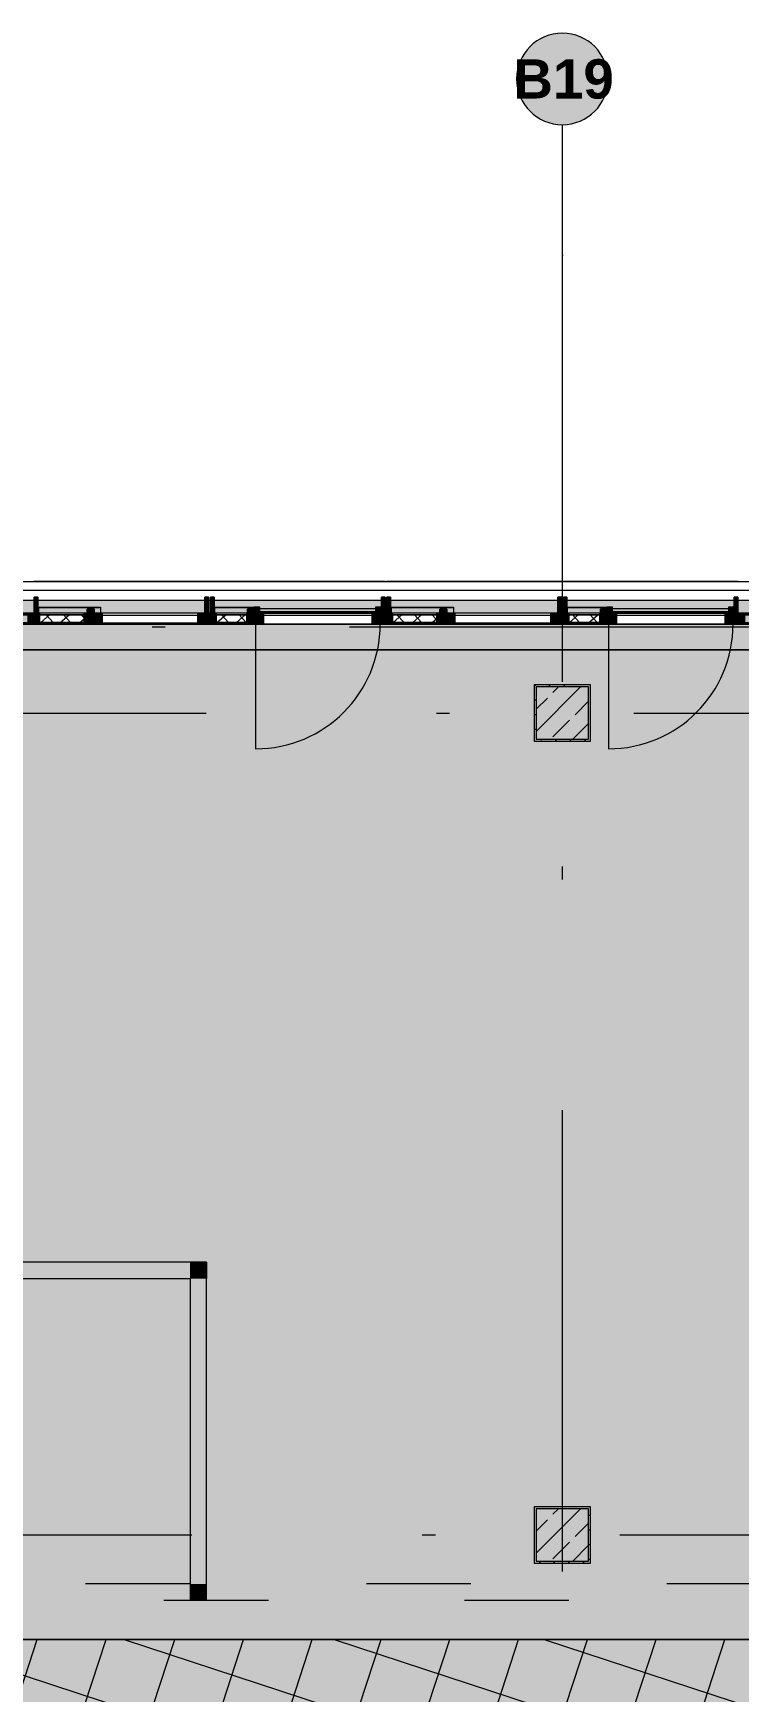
# Model space of a CAD drawing. Header units: metres. Extents: x 101 to 346, y 66 to 213.
# Drawn here: x 139.51 to 144.91, y 91.99 to 104.68 of the extents above; entities that cross this region are included whole.
import ezdxf

# ---------------------------------------------------------------- set-up
doc = ezdxf.new("R2010")
doc.units = ezdxf.units.M
doc.header["$MEASUREMENT"] = 0
for name, pattern in [('Strichlinie-über-Schnitt', [0.0023, 0.0008, -0.0015]), ('Strichlinie_ eng', [0.0023, 0.0015, -0.0008]), ('Strichpunktlinie', [0.006703, 0.003528, -0.001764, 0, -0.001411]), ('Wipeout_Contour', [1, 0, -1])]:
    doc.linetypes.add(name, pattern=pattern)
for name, color, linetype in [('00  Raster', 7, 'Continuous'), ('00  Raster_Deckschraffur', 7, 'Continuous'), ('10  Fassade', 7, 'Continuous'), ('10  Fassade_Deckschraffur', 7, 'Continuous'), ('10  Fassade_Schnittschraffur', 7, 'Continuous'), ('10  Stützen', 7, 'Continuous'), ('10  Stützen_Schnittschraffur', 7, 'Continuous'), ('10  Wand Massiv_Deckschraffur', 7, 'Continuous'), ('10  Wand Massiv_Fenster', 7, 'Continuous'), ('20  Absturzsicherung', 7, 'Continuous'), ('Neubau_20  Boden Aufbauten', 7, 'Continuous'), ('Neubau_20  Boden Aufbauten_Deckschraffur', 7, 'Continuous'), ('Neubau_20  Wand Leichtbau', 7, 'Continuous'), ('Neubau_20 Wand Leichtbau MIETERAUSBAU', 7, 'Continuous'), ('Neubau_20 Wand Leichtbau MIETERAUSBAU_Schnittschraffur', 7, 'Continuous')]:
    doc.layers.add(name, color=color, linetype=linetype)
doc.styles.add('ERSTELLTER_STIL_2', font='arial.ttf')
pattern_1 = [(41.86749, (13.479, 22.35165), (-0.06674101, 0.074469036), []), (131.86749, (13.479, 22.35165), (0.074469036, 0.06674101), [])]
pattern_2 = [(26.86749, (13.479, 22.35165), (-0.05423143, 0.10704649), []), (116.86749, (13.479, 22.35165), (0.10704649, 0.05423143), [])]
pattern_3 = [(26.86749, (13.479, 22.351647), (-0.022596431, 0.044602705), [0, -0.05])]

msp = doc.modelspace()

# ---------------------------------------------------------------- hatches: boundary and pattern name
at = {"layer": '00  Raster_Deckschraffur', "linetype": 'Continuous', "lineweight": 0, "true_color": 0xffffff}
msp.add_hatch(color=7, dxfattribs=at).paths.add_polyline_path([(143.555, 104.677, 1), (143.555, 103.977, 1)])
at = {"layer": '10  Stützen_Schnittschraffur', "linetype": 'Continuous', "lineweight": 0, "true_color": 0xffffff}
h = msp.add_hatch(color=7, dxfattribs=at)
h.paths.add_polyline_path([(143.34, 99.692), (143.34, 99.262), (143.77, 99.262), (143.77, 99.692)])
h.paths.add_polyline_path([(143.355, 99.677), (143.755, 99.677), (143.755, 99.277), (143.355, 99.277)], flags=0)
at = {"layer": '10  Stützen_Schnittschraffur', "linetype": 'Continuous', "lineweight": 13, "true_color": 0x000100}
h = msp.add_hatch(dxfattribs=at)
h.set_pattern_fill('Gips_0008', color=98, style=0, pattern_type=2)
h.set_pattern_definition(pattern_3)
h.paths.add_polyline_path([(143.34, 99.692), (143.34, 99.262), (143.77, 99.262), (143.77, 99.692)])
h.paths.add_polyline_path([(143.355, 99.677), (143.755, 99.677), (143.755, 99.277), (143.355, 99.277)], flags=0)
at = {"layer": '10  Stützen_Schnittschraffur', "linetype": 'Continuous', "lineweight": 0, "true_color": 0xffffff}
for points in [[(143.355, 99.277), (143.755, 99.277), (143.755, 99.677), (143.355, 99.677)], [(143.355, 92.992), (143.755, 92.992), (143.755, 93.392), (143.355, 93.392)]]:
    msp.add_hatch(color=7, dxfattribs=at).paths.add_polyline_path(points)
at = {"layer": '10  Stützen_Schnittschraffur', "linetype": 'Continuous', "lineweight": 13, "true_color": 0x000100}
h = msp.add_hatch(dxfattribs=at)
h.set_pattern_fill('Beton__Stahlbeton_0008', color=98, style=0, pattern_type=2)
h.set_pattern_definition([(225, (143.35537, 99.6769), (-0.16971, 0.16971), []), (225, (143.27052, 99.76174), (-0.169706, 0.169706), [0.18, -0.06])])
h.paths.add_polyline_path([(143.355, 99.277), (143.755, 99.277), (143.755, 99.677), (143.355, 99.677)])
at = {"layer": '10  Stützen_Schnittschraffur', "linetype": 'Continuous', "lineweight": 0, "true_color": 0xffffff}
h = msp.add_hatch(color=7, dxfattribs=at)
h.paths.add_polyline_path([(143.34, 93.407), (143.34, 92.977), (143.77, 92.977), (143.77, 93.407)])
h.paths.add_polyline_path([(143.355, 93.392), (143.755, 93.392), (143.755, 92.992), (143.355, 92.992)], flags=0)
at = {"layer": '10  Stützen_Schnittschraffur', "linetype": 'Continuous', "lineweight": 13, "true_color": 0x000100}
h = msp.add_hatch(dxfattribs=at)
h.set_pattern_fill('Gips_0008', color=98, style=0, pattern_type=2)
h.set_pattern_definition(pattern_3)
h.paths.add_polyline_path([(143.34, 93.407), (143.34, 92.977), (143.77, 92.977), (143.77, 93.407)])
h.paths.add_polyline_path([(143.355, 93.392), (143.755, 93.392), (143.755, 92.992), (143.355, 92.992)], flags=0)
h = msp.add_hatch(dxfattribs=at)
h.set_pattern_fill('Beton__Stahlbeton_0008', color=98, style=0, pattern_type=2)
h.set_pattern_definition([(225, (143.35537, 93.3919), (-0.16971, 0.16971), []), (225, (143.27052, 93.47674), (-0.169706, 0.169706), [0.18, -0.06])])
h.paths.add_polyline_path([(143.355, 92.992), (143.755, 92.992), (143.755, 93.392), (143.355, 93.392)])
at = {"layer": 'Neubau_20  Boden Aufbauten_Deckschraffur', "linetype": 'Continuous', "lineweight": 50, "true_color": 0x9f9f9f}
h = msp.add_hatch(color=253, dxfattribs=at)
h.paths.add_polyline_path([(122.018, 99.962), (122.018, 95.277), (127.418, 95.277), (127.418, 92.692), (121.92, 92.692), (121.92, 92.392), (153.038, 92.392), (153.038, 95.917), (154.238, 95.917), (154.238, 99.277), (154.158, 99.277), (154.158, 99.677), (154.33, 99.677), (154.33, 99.963), (127.38, 99.962)])
h.paths.add_polyline_path([(132.705, 92.692), (132.705, 95.277), (138.205, 95.277), (138.205, 92.692), (136.67, 92.692), (136.67, 92.882), (134.225, 92.882), (134.225, 92.692)], flags=0)
at = {"layer": 'Neubau_20  Boden Aufbauten_Deckschraffur', "linetype": 'Continuous', "lineweight": 18, "true_color": 0xefefef}
h = msp.add_hatch(dxfattribs=at)
h.set_pattern_fill('Mörtel_0008', style=0, pattern_type=2)
h.set_pattern_definition([(26.86749, (13.58792, 22.68427), (-0.07117876, 0.14049852), [0, -0.105, 0, -0.1575]), (91.86749, (13.92054, 22.57534), (0.15741635, 0.00513262), [0, -0.077, 0, -0.133])])
h.paths.add_polyline_path([(122.018, 99.962), (122.018, 95.277), (127.418, 95.277), (127.418, 92.692), (121.92, 92.692), (121.92, 92.392), (153.038, 92.392), (153.038, 95.917), (154.238, 95.917), (154.238, 99.277), (154.158, 99.277), (154.158, 99.677), (154.33, 99.677), (154.33, 99.963), (127.38, 99.962)])
h.paths.add_polyline_path([(132.705, 92.692), (132.705, 95.277), (138.205, 95.277), (138.205, 92.692), (136.67, 92.692), (136.67, 92.882), (134.225, 92.882), (134.225, 92.692)], flags=0)
at = {"layer": 'Neubau_20  Boden Aufbauten_Deckschraffur', "linetype": 'Continuous', "lineweight": 50, "true_color": 0xefefef}
msp.add_hatch(color=7, dxfattribs=at).paths.add_polyline_path([(134.225, 92.392), (121.955, 92.392), (121.955, 91.192), (154.238, 91.192), (154.238, 92.392), (154.238, 92.692), (153.038, 92.692), (153.038, 92.392)])
at = {"layer": 'Neubau_20  Boden Aufbauten_Deckschraffur', "linetype": 'Continuous', "lineweight": 13, "true_color": 0x17c90e}
h = msp.add_hatch(dxfattribs=at)
h.set_pattern_fill('Verband__Quadrat__50x50__44', color=92, style=0, pattern_type=2)
h.set_pattern_definition([(341.8675, (13.479, 22.35165), (0.1556079, 0.4751696), []), (71.8675, (13.479, 22.35165), (-0.4751696, 0.1556079), [])])
h.paths.add_polyline_path([(134.225, 92.392), (121.955, 92.392), (121.955, 91.192), (154.238, 91.192), (154.238, 92.392), (154.238, 92.692), (153.038, 92.692), (153.038, 92.392)])
at = {"layer": 'Neubau_20 Wand Leichtbau MIETERAUSBAU_Schnittschraffur', "linetype": 'Continuous', "lineweight": 18}
for points in [[(140.706, 95.277), (138.205, 95.277), (138.205, 95.152), (140.706, 95.152)], [(140.706, 95.152), (140.831, 95.152), (140.831, 95.277)], [(140.706, 95.277), (140.706, 95.152), (140.831, 95.277)], [(140.706, 95.152), (140.706, 92.817), (140.831, 92.817), (140.831, 95.152)], [(140.706, 92.692), (140.831, 92.692), (140.831, 92.817), (140.706, 92.817)]]:
    msp.add_hatch(color=9, dxfattribs=at).paths.add_polyline_path(points)

# ---------------------------------------------------------------- linework, layer by layer
at = {"layer": '00  Raster', "color": 7, "linetype": 'Strichpunktlinie', "lineweight": 13, "ltscale": 1000}
for p, q in [((143.555, 102.977), (143.555, 103.977)), ((143.555, 102.977), (143.555, 102.977)), ((103.285, 99.477), (159.178, 99.477))]:
    msp.add_line(p, q, dxfattribs=at)
at = {"layer": '00  Raster', "color": 5, "linetype": 'Strichpunktlinie', "lineweight": 13, "ltscale": 1000}
msp.add_line((103.176, 93.192), (159.178, 93.192), dxfattribs=at)
at = {"layer": '00  Raster', "color": 7, "linetype": 'Continuous', "lineweight": 13, "ltscale": 1000, "flags": 128}
msp.add_lwpolyline([(143.555, 104.677, 1), (143.555, 103.977, 1)], format="xyb", close=True, dxfattribs=at)
at = {"layer": '00  Raster', "color": 7, "linetype": 'Strichpunktlinie', "lineweight": 13, "ltscale": 1000}
msp.add_point((143.555, 102.977), dxfattribs=at)
at = {"layer": '10  Stützen', "color": 7, "linetype": 'Continuous', "lineweight": 13, "ltscale": 1000, "flags": 128}
for points in [[(143.34, 99.692), (143.34, 99.262), (143.77, 99.262), (143.77, 99.692)], [(143.355, 99.277), (143.755, 99.277), (143.755, 99.677), (143.355, 99.677)], [(143.34, 93.407), (143.34, 92.977), (143.77, 92.977), (143.77, 93.407)], [(143.355, 92.992), (143.755, 92.992), (143.755, 93.392), (143.355, 93.392)]]:
    msp.add_lwpolyline(points, close=True, dxfattribs=at)
at = {"layer": 'Neubau_20  Boden Aufbauten', "color": 7, "linetype": 'Continuous', "lineweight": 13, "ltscale": 1000, "flags": 128}
msp.add_lwpolyline([(122.018, 99.962), (122.018, 95.277), (127.418, 95.277), (127.418, 92.692), (121.92, 92.692), (121.92, 92.392), (153.038, 92.392), (153.038, 95.917), (154.238, 95.917), (154.238, 99.277), (154.158, 99.277), (154.158, 99.677), (154.33, 99.677), (154.33, 99.963), (127.38, 99.962)], close=True, dxfattribs=at)
at = {"layer": 'Neubau_20  Boden Aufbauten', "color": 253, "linetype": 'Continuous', "lineweight": 18, "ltscale": 1000, "true_color": 0x9f9f9f, "flags": 128}
msp.add_lwpolyline([(134.225, 92.392), (121.955, 92.392), (121.955, 91.192), (154.238, 91.192), (154.238, 92.392), (154.238, 92.692), (153.038, 92.692), (153.038, 92.392)], close=True, dxfattribs=at)
at = {"layer": 'Neubau_20  Wand Leichtbau', "color": 7, "linetype": 'Continuous', "lineweight": 18, "ltscale": 1000}
for p, q in [((140.706, 92.817), (140.706, 92.692)), ((140.706, 92.817), (140.706, 92.692)), ((140.831, 92.692), (140.831, 92.817)), ((140.831, 92.692), (140.831, 92.817))]:
    msp.add_line(p, q, dxfattribs=at)
at = {"layer": 'Neubau_20  Wand Leichtbau', "color": 7, "linetype": 'Strichlinie-über-Schnitt', "lineweight": 13, "ltscale": 1000}
msp.add_line((140.706, 92.692), (140.831, 92.692), dxfattribs=at)
at = {"layer": 'Neubau_20  Wand Leichtbau', "color": 7, "linetype": 'Strichlinie-über-Schnitt', "lineweight": 13, "ltscale": 1000, "flags": 128}
for points in [[(140.706, 92.817), (138.205, 92.817)], [(154.355, 92.817), (140.831, 92.817)], [(138.205, 92.692), (154.355, 92.692)]]:
    msp.add_lwpolyline(points, dxfattribs=at)
at = {"layer": 'Neubau_20 Wand Leichtbau MIETERAUSBAU', "color": 7, "linetype": 'Continuous', "lineweight": 18, "ltscale": 1000, "flags": 128}
for points in [[(140.831, 95.277), (138.205, 95.277)], [(138.205, 95.152), (140.706, 95.152)], [(140.706, 95.152), (140.706, 92.817)], [(140.831, 92.817), (140.831, 95.152)]]:
    msp.add_lwpolyline(points, dxfattribs=at)
at = {"layer": 'Neubau_20 Wand Leichtbau MIETERAUSBAU', "color": 7, "linetype": 'Continuous', "lineweight": 13, "ltscale": 1000, "flags": 128}
msp.add_lwpolyline([(140.831, 95.277), (140.831, 95.152)], dxfattribs=at)

# ---------------------------------------------------------------- texts
at = {"layer": '00  Raster', "color": 7, "linetype": 'Continuous', "lineweight": 13, "insert": (143.18, 104.477), "char_height": 0.3, "attachment_point": 1, "style": 'ERSTELLTER_STIL_2'}
msp.add_mtext('\\A1;{\\pql;\\pt0;\\fArial|b1|i0|c0|p38;B19}', dxfattribs=at)

# ---------------------------------------------------------------- wipeouts: each hides what was drawn before it
at = {"color": 254, "linetype": 'Wipeout_Contour', "lineweight": 0, "ltscale": 681.280287}
msp.add_wipeout([(114.715, 100.483), (114.715, 100.417), (159.178, 100.417), (159.178, 100.483)], dxfattribs=at).dxf.layer = '10  Fassade_Deckschraffur'

# ---------------------------------------------------------------- next in the draw order: linework, layer by layer
at = {"layer": '10  Fassade', "color": 7, "linetype": 'Continuous', "lineweight": 13, "ltscale": 1000, "flags": 128}
msp.add_lwpolyline([(114.715, 100.483), (159.178, 100.483)], dxfattribs=at)

# ---------------------------------------------------------------- next in the draw order: wipeouts: each hides what was drawn before it
at = {"color": 254, "linetype": 'Wipeout_Contour', "lineweight": 0, "ltscale": 680.984599}
msp.add_wipeout([(114.715, 100.235), (159.178, 100.235), (159.178, 100.417), (114.715, 100.417)], dxfattribs=at).dxf.layer = '10  Fassade_Deckschraffur'
at = {"color": 254, "linetype": 'Wipeout_Contour', "lineweight": 0, "ltscale": 680.350618}
msp.add_wipeout([(114.715, 100.157), (114.715, 99.962), (159.178, 99.962), (159.178, 100.157)], dxfattribs=at).dxf.layer = '10  Fassade_Deckschraffur'

# ---------------------------------------------------------------- next in the draw order: linework, layer by layer
at = {"layer": '10  Fassade', "color": 7, "linetype": 'Continuous', "lineweight": 13, "ltscale": 1000}
for p, q in [((139.54, 100.364), (139.513, 100.364)), ((140.848, 100.364), (140.82, 100.364)), ((140.89, 100.364), (140.863, 100.364)), ((142.198, 100.364), (142.17, 100.364)), ((142.24, 100.364), (142.213, 100.364)), ((143.548, 100.364), (143.52, 100.364)), ((143.59, 100.364), (143.563, 100.364)), ((144.898, 100.364), (144.87, 100.364))]:
    msp.add_line(p, q, dxfattribs=at)
at = {"layer": '10  Fassade', "color": 7, "linetype": 'Continuous', "lineweight": 13, "ltscale": 1000, "flags": 128}
for points in [[(114.715, 100.417), (159.178, 100.417)], [(114.715, 99.962), (159.178, 99.962)]]:
    msp.add_lwpolyline(points, dxfattribs=at)
at = {"layer": '10  Fassade', "color": 7, "linetype": 'Strichlinie_ eng', "lineweight": 13, "ltscale": 1000, "flags": 128}
for points in [[(139.513, 100.364), (139.54, 100.364)], [(140.82, 100.364), (140.848, 100.364)], [(140.863, 100.364), (140.89, 100.364)], [(142.17, 100.364), (142.198, 100.364)], [(142.213, 100.364), (142.24, 100.364)], [(143.52, 100.364), (143.548, 100.364)], [(143.563, 100.364), (143.59, 100.364)], [(144.87, 100.364), (144.898, 100.364)]]:
    msp.add_lwpolyline(points, dxfattribs=at)
at = {"layer": '10  Wand Massiv_Fenster', "color": 7, "linetype": 'Continuous', "lineweight": 13, "ltscale": 1000}
for p, q in [((159.178, 100.337), (114.715, 100.337)), ((159.178, 99.962), (114.715, 99.962))]:
    msp.add_line(p, q, dxfattribs=at)

# ---------------------------------------------------------------- next in the draw order: wipeouts: each hides what was drawn before it
at = {"color": 254, "linetype": 'Wipeout_Contour', "lineweight": 0, "ltscale": 700.920162}
msp.add_wipeout([(144.9, 100.483), (144.9, 100.487), (142.21, 100.487), (142.21, 100.483)], dxfattribs=at).dxf.layer = '10  Fassade_Deckschraffur'
at = {"color": 254, "linetype": 'Wipeout_Contour', "lineweight": 0, "ltscale": 680.764924}
msp.add_wipeout([(114.715, 100.235), (114.715, 100.232), (159.178, 100.232), (159.178, 100.235)], dxfattribs=at).dxf.layer = '10  Fassade_Deckschraffur'

# ---------------------------------------------------------------- next in the draw order: linework, layer by layer
at = {"layer": '10  Fassade', "color": 7, "linetype": 'Continuous', "lineweight": 18, "ltscale": 1000, "flags": 128}
msp.add_lwpolyline([(144.9, 100.487), (144.9, 100.483)], dxfattribs=at)

# ---------------------------------------------------------------- next in the draw order: wipeouts: each hides what was drawn before it
at = {"color": 254, "linetype": 'Wipeout_Contour', "lineweight": 0, "ltscale": 692.100217}
msp.add_wipeout([(142.2, 100.483), (142.2, 100.487), (139.51, 100.487), (139.51, 100.483)], dxfattribs=at).dxf.layer = '10  Fassade_Deckschraffur'
at = {"color": 254, "linetype": 'Wipeout_Contour', "lineweight": 0, "ltscale": 680.680996}
msp.add_wipeout([(114.715, 100.229), (114.715, 100.168), (159.178, 100.168), (159.178, 100.229)], dxfattribs=at).dxf.layer = '10  Fassade_Deckschraffur'

# ---------------------------------------------------------------- next in the draw order: linework, layer by layer
at = {"layer": '10  Fassade', "color": 7, "linetype": 'Continuous', "lineweight": 18, "ltscale": 1000, "flags": 128}
for points in [[(139.51, 100.487), (142.2, 100.487)], [(139.51, 100.487), (139.51, 100.483)], [(139.51, 100.483), (142.2, 100.483)], [(142.2, 100.487), (142.2, 100.483)], [(142.21, 100.487), (144.9, 100.487)], [(142.21, 100.487), (142.21, 100.483)], [(142.21, 100.483), (144.9, 100.483)]]:
    msp.add_lwpolyline(points, dxfattribs=at)
at = {"layer": '10  Fassade', "color": 7, "linetype": 'Strichlinie_ eng', "lineweight": 13, "ltscale": 1000, "flags": 128}
for points in [[(139.513, 100.242), (139.513, 100.364)], [(139.54, 100.364), (139.54, 100.242)], [(140.82, 100.242), (140.82, 100.364)], [(140.848, 100.364), (140.848, 100.242)], [(140.863, 100.242), (140.863, 100.364)], [(140.89, 100.364), (140.89, 100.242)], [(142.17, 100.242), (142.17, 100.364)], [(142.198, 100.364), (142.198, 100.242)], [(142.213, 100.242), (142.213, 100.364)], [(142.24, 100.364), (142.24, 100.242)], [(143.52, 100.242), (143.52, 100.364)], [(143.548, 100.364), (143.548, 100.242)], [(143.563, 100.242), (143.563, 100.364)], [(143.59, 100.364), (143.59, 100.242)], [(144.87, 100.242), (144.87, 100.364)], [(144.898, 100.364), (144.898, 100.242)], [(159.178, 100.242), (158.843, 100.242), (158.405, 100.242), (157.373, 100.242), (157.055, 100.242), (156.143, 100.242), (155.705, 100.242), (154.673, 100.242), (154.355, 100.242), (153.443, 100.242), (153.005, 100.242), (151.973, 100.242), (151.655, 100.242), (150.743, 100.242), (150.305, 100.242), (149.273, 100.242), (148.955, 100.242), (148.043, 100.242), (147.605, 100.242), (146.573, 100.242), (146.255, 100.242), (145.343, 100.242), (144.905, 100.242), (143.873, 100.242), (143.555, 100.242), (142.643, 100.242), (142.205, 100.242), (141.173, 100.242), (140.855, 100.242), (139.943, 100.242), (139.505, 100.242), (138.473, 100.242), (138.155, 100.242), (137.243, 100.242), (136.805, 100.242), (135.773, 100.242), (135.455, 100.242), (134.543, 100.242), (134.105, 100.242), (133.073, 100.242), (132.755, 100.242), (131.843, 100.242), (131.405, 100.242), (130.373, 100.242), (130.055, 100.242), (129.143, 100.242), (128.705, 100.242), (127.673, 100.242), (127.355, 100.242), (126.443, 100.242), (126.005, 100.242), (124.973, 100.242), (124.655, 100.242), (123.743, 100.242), (123.305, 100.242), (122.273, 100.242), (121.955, 100.242), (121.043, 100.242), (120.605, 100.242), (119.573, 100.242), (119.255, 100.242), (118.343, 100.242), (117.905, 100.242), (116.873, 100.242), (116.555, 100.242), (115.643, 100.242), (114.715, 100.242)], [(139.918, 100.242), (139.918, 100.272)], [(139.918, 100.272), (139.972, 100.272)], [(139.972, 100.272), (139.972, 100.242)], [(141.146, 100.242), (141.146, 100.272)], [(141.146, 100.272), (141.194, 100.272)], [(141.194, 100.272), (141.194, 100.242)], [(142.618, 100.242), (142.618, 100.272)], [(142.618, 100.272), (142.672, 100.272)], [(142.672, 100.272), (142.672, 100.242)], [(143.846, 100.242), (143.846, 100.272)], [(143.846, 100.272), (143.894, 100.272)], [(143.894, 100.272), (143.894, 100.242)]]:
    msp.add_lwpolyline(points, dxfattribs=at)
at = {"layer": '10  Fassade', "color": 7, "linetype": 'Continuous', "lineweight": 13, "ltscale": 1000, "flags": 128}
for points in [[(114.715, 100.235), (159.178, 100.235)], [(114.715, 100.232), (159.178, 100.232)]]:
    msp.add_lwpolyline(points, dxfattribs=at)

# ---------------------------------------------------------------- next in the draw order: wipeouts: each hides what was drawn before it
at = {"color": 254, "linetype": 'Wipeout_Contour', "lineweight": 0, "ltscale": 680.602576}
msp.add_wipeout([(114.715, 100.163), (159.178, 100.163), (159.178, 100.168), (114.715, 100.168)], dxfattribs=at).dxf.layer = '10  Fassade_Deckschraffur'

# ---------------------------------------------------------------- next in the draw order: linework, layer by layer
at = {"layer": '10  Fassade', "color": 7, "linetype": 'Continuous', "lineweight": 13, "ltscale": 1000, "flags": 128}
msp.add_lwpolyline([(114.715, 100.229), (159.178, 100.229)], dxfattribs=at)

# ---------------------------------------------------------------- next in the draw order: wipeouts: each hides what was drawn before it
at = {"color": 254, "linetype": 'Wipeout_Contour', "lineweight": 0, "ltscale": 680.590195}
msp.add_wipeout([(114.715, 100.163), (114.715, 100.157), (159.178, 100.157), (159.178, 100.163)], dxfattribs=at).dxf.layer = '10  Fassade_Deckschraffur'

# ---------------------------------------------------------------- next in the draw order: hatches: boundary and pattern name
at = {"layer": '10  Wand Massiv_Deckschraffur', "linetype": 'Continuous', "lineweight": 0, "true_color": 0xffffff}
msp.add_hatch(color=7, dxfattribs=at).paths.add_polyline_path([(114.715, 99.962), (159.178, 99.962), (159.178, 100.337), (114.715, 100.337)])

# ---------------------------------------------------------------- next in the draw order: linework, layer by layer
at = {"layer": '10  Fassade', "color": 7, "linetype": 'Strichpunktlinie', "lineweight": 13, "ltscale": 1000}
msp.add_line((114.715, 100.137), (159.178, 100.137), dxfattribs=at)
at = {"layer": '10  Fassade', "color": 7, "linetype": 'Continuous', "lineweight": 13, "ltscale": 1000, "flags": 128}
for points in [[(114.715, 100.168), (159.178, 100.168)], [(114.715, 100.163), (159.178, 100.163)], [(114.715, 100.157), (159.178, 100.157)]]:
    msp.add_lwpolyline(points, dxfattribs=at)
at = {"layer": '10  Fassade', "color": 7, "linetype": 'Strichlinie_ eng', "lineweight": 13, "ltscale": 1000, "flags": 128}
msp.add_lwpolyline([(159.178, 100.167), (158.843, 100.167), (158.405, 100.167), (157.373, 100.167), (157.055, 100.167), (156.143, 100.167), (155.705, 100.167), (154.673, 100.167), (154.355, 100.167), (153.443, 100.167), (153.005, 100.167), (151.973, 100.167), (151.655, 100.167), (150.743, 100.167), (150.305, 100.167), (149.273, 100.167), (148.955, 100.167), (148.043, 100.167), (147.605, 100.167), (146.573, 100.167), (146.255, 100.167), (145.343, 100.167), (144.905, 100.167), (143.873, 100.167), (143.555, 100.167), (142.643, 100.167), (142.205, 100.167), (141.173, 100.167), (140.855, 100.167), (139.943, 100.167), (139.505, 100.167), (138.473, 100.167), (138.155, 100.167), (137.243, 100.167), (136.805, 100.167), (135.773, 100.167), (135.455, 100.167), (134.543, 100.167), (134.105, 100.167), (133.073, 100.167), (132.755, 100.167), (131.843, 100.167), (131.405, 100.167), (130.373, 100.167), (130.055, 100.167), (129.143, 100.167), (128.705, 100.167), (127.673, 100.167), (127.355, 100.167), (126.443, 100.167), (126.005, 100.167), (124.973, 100.167), (124.655, 100.167), (123.743, 100.167), (123.305, 100.167), (122.273, 100.167), (121.955, 100.167), (121.043, 100.167), (120.605, 100.167), (119.573, 100.167), (119.255, 100.167), (118.343, 100.167), (117.905, 100.167), (116.873, 100.167), (116.555, 100.167), (115.643, 100.167), (114.715, 100.167)], dxfattribs=at)

# ---------------------------------------------------------------- next in the draw order: wipeouts: each hides what was drawn before it
at = {"color": 254, "linetype": 'Wipeout_Contour', "lineweight": 0, "ltscale": 687.767197}
msp.add_wipeout([(139.555, 100.242), (139.555, 100.167), (139.893, 100.167), (139.893, 100.242)], dxfattribs=at).dxf.layer = '10  Fassade_Deckschraffur'
at = {"color": 254, "linetype": 'Wipeout_Contour', "lineweight": 0, "ltscale": 689.962316}
msp.add_wipeout([(139.993, 100.242), (139.993, 100.167), (140.805, 100.167), (140.805, 100.242)], dxfattribs=at).dxf.layer = '10  Fassade_Deckschraffur'
at = {"color": 254, "linetype": 'Wipeout_Contour', "lineweight": 0, "ltscale": 691.991566}
msp.add_wipeout([(140.905, 100.242), (140.905, 100.167), (141.138, 100.167), (141.138, 100.242)], dxfattribs=at).dxf.layer = '10  Fassade_Deckschraffur'
at = {"color": 254, "linetype": 'Wipeout_Contour', "lineweight": 0, "ltscale": 694.150684}
msp.add_wipeout([(141.207, 100.242), (141.207, 100.167), (142.16, 100.167), (142.16, 100.242)], dxfattribs=at).dxf.layer = '10  Fassade_Deckschraffur'
at = {"color": 254, "linetype": 'Wipeout_Contour', "lineweight": 0, "ltscale": 696.571998}
msp.add_wipeout([(142.255, 100.242), (142.255, 100.167), (142.593, 100.167), (142.593, 100.242)], dxfattribs=at).dxf.layer = '10  Fassade_Deckschraffur'
at = {"color": 254, "linetype": 'Wipeout_Contour', "lineweight": 0, "ltscale": 698.781183}
msp.add_wipeout([(142.693, 100.242), (142.693, 100.167), (143.505, 100.167), (143.505, 100.242)], dxfattribs=at).dxf.layer = '10  Fassade_Deckschraffur'
at = {"color": 254, "linetype": 'Wipeout_Contour', "lineweight": 0, "ltscale": 700.823275}
msp.add_wipeout([(143.605, 100.242), (143.605, 100.167), (143.838, 100.167), (143.838, 100.242)], dxfattribs=at).dxf.layer = '10  Fassade_Deckschraffur'
at = {"color": 254, "linetype": 'Wipeout_Contour', "lineweight": 0, "ltscale": 702.995941}
msp.add_wipeout([(143.907, 100.242), (143.907, 100.167), (144.86, 100.167), (144.86, 100.242)], dxfattribs=at).dxf.layer = '10  Fassade_Deckschraffur'

# ---------------------------------------------------------------- next in the draw order: hatches: boundary and pattern name
at = {"layer": '10  Fassade', "linetype": 'Continuous', "lineweight": 0, "true_color": 0xffffff}
for points in [[(139.548, 100.287), (139.548, 100.284), (140.021, 100.284), (140.021, 100.287)], [(140.895, 100.287), (140.895, 100.284), (141.194, 100.284), (141.194, 100.287)], [(142.248, 100.287), (142.248, 100.284), (142.721, 100.284), (142.721, 100.287)], [(143.595, 100.287), (143.595, 100.284), (143.894, 100.284), (143.894, 100.287)], [(139.548, 100.169), (139.548, 100.167), (140.021, 100.167), (140.021, 100.169)], [(140.895, 100.169), (140.895, 100.167), (141.194, 100.167), (141.194, 100.169)], [(142.248, 100.169), (142.248, 100.167), (142.721, 100.167), (142.721, 100.169)], [(143.595, 100.169), (143.595, 100.167), (143.894, 100.167), (143.894, 100.169)]]:
    msp.add_hatch(color=7, dxfattribs=at).paths.add_polyline_path(points)
at = {"layer": '10  Fassade', "linetype": 'Continuous', "lineweight": 13, "true_color": 0x000100}
h = msp.add_hatch(dxfattribs=at)
h.set_pattern_fill('Dämmung__hart_2_0008', color=98, style=0, pattern_type=2)
h.set_pattern_definition(pattern_1)
h.paths.add_polyline_path([(139.548, 100.229), (139.548, 100.169), (140.021, 100.169), (140.021, 100.229)])
h = msp.add_hatch(dxfattribs=at)
h.set_pattern_fill('Dämmung__hart_2_0008', color=98, style=0, pattern_type=2)
h.set_pattern_definition(pattern_1)
h.paths.add_polyline_path([(140.895, 100.229), (140.895, 100.169), (141.194, 100.169), (141.194, 100.229)])
h = msp.add_hatch(dxfattribs=at)
h.set_pattern_fill('Dämmung__hart_2_0008', color=98, style=0, pattern_type=2)
h.set_pattern_definition(pattern_1)
h.paths.add_polyline_path([(142.248, 100.229), (142.248, 100.169), (142.721, 100.169), (142.721, 100.229)])
h = msp.add_hatch(dxfattribs=at)
h.set_pattern_fill('Dämmung__hart_2_0008', color=98, style=0, pattern_type=2)
h.set_pattern_definition(pattern_1)
h.paths.add_polyline_path([(143.595, 100.229), (143.595, 100.169), (143.894, 100.169), (143.894, 100.229)])
at = {"layer": '10  Fassade_Schnittschraffur', "linetype": 'Continuous', "lineweight": 0, "true_color": 0xffffff}
for points in [[(139.54, 100.242), (139.54, 100.364), (139.513, 100.364), (139.513, 100.242)], [(140.89, 100.364), (140.863, 100.364), (140.863, 100.242), (140.89, 100.242)], [(142.17, 100.364), (142.17, 100.242), (142.198, 100.242), (142.198, 100.364)], [(142.24, 100.242), (142.24, 100.364), (142.213, 100.364), (142.213, 100.242)], [(143.59, 100.364), (143.563, 100.364), (143.563, 100.242), (143.59, 100.242)], [(144.87, 100.364), (144.87, 100.242), (144.898, 100.242), (144.898, 100.364)], [(139.513, 100.242), (139.505, 100.242), (139.498, 100.242), (139.47, 100.242), (139.46, 100.242), (139.46, 100.167), (139.555, 100.167), (139.555, 100.242)], [(141.194, 100.242), (141.194, 100.272), (141.146, 100.272), (141.146, 100.242)], [(143.894, 100.242), (143.894, 100.272), (143.846, 100.272), (143.846, 100.242)]]:
    msp.add_hatch(color=7, dxfattribs=at).paths.add_polyline_path(points)
at = {"layer": '10  Fassade_Schnittschraffur', "linetype": 'Continuous', "lineweight": 13, "true_color": 0x000100}
h = msp.add_hatch(dxfattribs=at)
h.set_pattern_fill('Dämmung__hart_1_0008', color=98, style=0, pattern_type=2)
h.set_pattern_definition(pattern_2)
h.paths.add_polyline_path([(139.54, 100.242), (139.54, 100.364), (139.513, 100.364), (139.513, 100.242)])
h = msp.add_hatch(dxfattribs=at)
h.set_pattern_fill('Dämmung__hart_1_0008', color=98, style=0, pattern_type=2)
h.set_pattern_definition(pattern_2)
h.paths.add_polyline_path([(140.89, 100.364), (140.863, 100.364), (140.863, 100.242), (140.89, 100.242)])
h = msp.add_hatch(dxfattribs=at)
h.set_pattern_fill('Dämmung__hart_1_0008', color=98, style=0, pattern_type=2)
h.set_pattern_definition(pattern_2)
h.paths.add_polyline_path([(142.17, 100.364), (142.17, 100.242), (142.198, 100.242), (142.198, 100.364)])
h = msp.add_hatch(dxfattribs=at)
h.set_pattern_fill('Dämmung__hart_1_0008', color=98, style=0, pattern_type=2)
h.set_pattern_definition(pattern_2)
h.paths.add_polyline_path([(142.24, 100.242), (142.24, 100.364), (142.213, 100.364), (142.213, 100.242)])
h = msp.add_hatch(dxfattribs=at)
h.set_pattern_fill('Dämmung__hart_1_0008', color=98, style=0, pattern_type=2)
h.set_pattern_definition(pattern_2)
h.paths.add_polyline_path([(143.59, 100.364), (143.563, 100.364), (143.563, 100.242), (143.59, 100.242)])
h = msp.add_hatch(dxfattribs=at)
h.set_pattern_fill('Dämmung__hart_1_0008', color=98, style=0, pattern_type=2)
h.set_pattern_definition(pattern_2)
h.paths.add_polyline_path([(144.87, 100.364), (144.87, 100.242), (144.898, 100.242), (144.898, 100.364)])
h = msp.add_hatch(dxfattribs=at)
h.set_pattern_fill('Dämmung__hart_1_0008', color=98, style=0, pattern_type=2)
h.set_pattern_definition(pattern_2)
h.paths.add_polyline_path([(139.513, 100.242), (139.505, 100.242), (139.498, 100.242), (139.47, 100.242), (139.46, 100.242), (139.46, 100.167), (139.555, 100.167), (139.555, 100.242)])
h = msp.add_hatch(dxfattribs=at)
h.set_pattern_fill('Dämmung__hart_1_0008', color=98, style=0, pattern_type=2)
h.set_pattern_definition(pattern_2)
h.paths.add_polyline_path([(141.194, 100.242), (141.194, 100.272), (141.146, 100.272), (141.146, 100.242)])
h = msp.add_hatch(dxfattribs=at)
h.set_pattern_fill('Dämmung__hart_1_0008', color=98, style=0, pattern_type=2)
h.set_pattern_definition(pattern_2)
h.paths.add_polyline_path([(143.894, 100.242), (143.894, 100.272), (143.846, 100.272), (143.846, 100.242)])

# ---------------------------------------------------------------- next in the draw order: linework, layer by layer
at = {"layer": '00  Raster', "color": 7, "linetype": 'Strichpunktlinie', "lineweight": 13, "ltscale": 1000}
msp.add_line((143.555, 79.307), (143.555, 102.977), dxfattribs=at)
at = {"layer": '10  Fassade', "color": 7, "linetype": 'Continuous', "lineweight": 13, "ltscale": 1000}
for p, q in [((139.513, 100.364), (139.513, 100.242)), ((139.54, 100.364), (139.54, 100.242)), ((140.848, 100.364), (140.848, 100.242)), ((140.863, 100.364), (140.863, 100.242)), ((140.89, 100.364), (140.89, 100.242)), ((142.17, 100.364), (142.17, 100.242)), ((142.198, 100.364), (142.198, 100.242)), ((142.213, 100.364), (142.213, 100.242)), ((142.24, 100.364), (142.24, 100.242)), ((143.548, 100.364), (143.548, 100.242)), ((143.563, 100.364), (143.563, 100.242)), ((143.59, 100.364), (143.59, 100.242)), ((144.87, 100.364), (144.87, 100.242)), ((144.898, 100.364), (144.898, 100.242)), ((139.555, 100.242), (139.54, 100.242)), ((139.555, 100.242), (139.555, 100.167)), ((139.918, 100.242), (139.893, 100.242)), ((139.893, 100.242), (139.893, 100.167)), ((139.918, 100.272), (139.918, 100.242)), ((140.863, 100.242), (140.848, 100.242)), ((140.905, 100.242), (140.89, 100.242)), ((140.905, 100.242), (140.905, 100.167)), ((141.146, 100.242), (141.138, 100.242)), ((141.138, 100.242), (141.138, 100.167)), ((141.146, 100.272), (141.146, 100.242)), ((141.194, 100.272), (141.146, 100.272)), ((141.194, 100.272), (141.194, 100.242)), ((142.255, 100.242), (142.24, 100.242)), ((142.255, 100.242), (142.255, 100.167)), ((142.618, 100.242), (142.593, 100.242)), ((142.593, 100.242), (142.593, 100.167)), ((142.618, 100.272), (142.618, 100.242)), ((143.563, 100.242), (143.548, 100.242)), ((143.605, 100.242), (143.59, 100.242)), ((143.605, 100.242), (143.605, 100.167)), ((143.846, 100.242), (143.838, 100.242)), ((143.838, 100.242), (143.838, 100.167)), ((143.846, 100.272), (143.846, 100.242)), ((143.894, 100.272), (143.846, 100.272)), ((143.894, 100.272), (143.894, 100.242)), ((139.555, 100.167), (139.46, 100.167))]:
    msp.add_line(p, q, dxfattribs=at)
at = {"layer": '10  Fassade', "color": 7, "linetype": 'Continuous', "lineweight": 13, "ltscale": 1000, "flags": 128}
for points in [[(139.513, 100.242), (139.505, 100.242), (139.498, 100.242)], [(139.893, 100.242), (139.555, 100.242)], [(140.805, 100.242), (139.993, 100.242)], [(141.138, 100.242), (140.905, 100.242)], [(142.16, 100.242), (141.207, 100.242)], [(142.213, 100.242), (142.205, 100.242), (142.198, 100.242)], [(142.593, 100.242), (142.255, 100.242)], [(143.505, 100.242), (142.693, 100.242)], [(143.838, 100.242), (143.605, 100.242)], [(144.86, 100.242), (143.907, 100.242)], [(144.913, 100.242), (144.905, 100.242), (144.898, 100.242)], [(139.893, 100.167), (139.555, 100.167)], [(140.805, 100.167), (139.993, 100.167)], [(141.138, 100.167), (140.905, 100.167)], [(142.16, 100.167), (141.207, 100.167)], [(142.593, 100.167), (142.255, 100.167)], [(143.505, 100.167), (142.693, 100.167)], [(143.838, 100.167), (143.605, 100.167)], [(144.86, 100.167), (143.907, 100.167)]]:
    msp.add_lwpolyline(points, dxfattribs=at)
for points in [[(139.548, 100.287), (140.021, 100.287), (140.021, 100.284), (139.548, 100.284)], [(139.548, 100.284), (140.021, 100.284), (140.021, 100.229), (139.548, 100.229)], [(139.548, 100.229), (140.021, 100.229), (140.021, 100.169), (139.548, 100.169)], [(140.895, 100.287), (141.194, 100.287), (141.194, 100.284), (140.895, 100.284)], [(140.895, 100.284), (141.194, 100.284), (141.194, 100.229), (140.895, 100.229)], [(140.895, 100.229), (141.194, 100.229), (141.194, 100.169), (140.895, 100.169)], [(142.248, 100.287), (142.721, 100.287), (142.721, 100.284), (142.248, 100.284)], [(142.248, 100.284), (142.721, 100.284), (142.721, 100.229), (142.248, 100.229)], [(142.248, 100.229), (142.721, 100.229), (142.721, 100.169), (142.248, 100.169)], [(143.595, 100.287), (143.894, 100.287), (143.894, 100.284), (143.595, 100.284)], [(143.595, 100.284), (143.894, 100.284), (143.894, 100.229), (143.595, 100.229)], [(143.595, 100.229), (143.894, 100.229), (143.894, 100.169), (143.595, 100.169)], [(139.548, 100.169), (140.021, 100.169), (140.021, 100.167), (139.548, 100.167)], [(140.895, 100.169), (141.194, 100.169), (141.194, 100.167), (140.895, 100.167)], [(142.248, 100.169), (142.721, 100.169), (142.721, 100.167), (142.248, 100.167)], [(143.595, 100.169), (143.894, 100.169), (143.894, 100.167), (143.595, 100.167)]]:
    msp.add_lwpolyline(points, close=True, dxfattribs=at)

# ---------------------------------------------------------------- next in the draw order: wipeouts: each hides what was drawn before it
at = {"color": 254, "linetype": 'Wipeout_Contour', "lineweight": 0, "ltscale": 689.962417}
msp.add_wipeout([(140.035, 100.242), (140.035, 100.167), (140.764, 100.167), (140.764, 100.242)], dxfattribs=at).dxf.layer = '10  Fassade_Deckschraffur'
at = {"color": 254, "linetype": 'Wipeout_Contour', "lineweight": 0, "ltscale": 698.781285}
msp.add_wipeout([(142.735, 100.242), (142.735, 100.167), (143.464, 100.167), (143.464, 100.242)], dxfattribs=at).dxf.layer = '10  Fassade_Deckschraffur'
at = {"color": 254, "linetype": 'Wipeout_Contour', "lineweight": 0, "ltscale": 694.139232}
msp.add_wipeout([(141.268, 100.242), (141.268, 100.157), (142.1, 100.157), (142.1, 100.242)], dxfattribs=at).dxf.layer = '10  Fassade_Schnittschraffur'
at = {"color": 254, "linetype": 'Wipeout_Contour', "lineweight": 0, "ltscale": 702.984636}
msp.add_wipeout([(143.968, 100.242), (143.968, 100.157), (144.8, 100.157), (144.8, 100.242)], dxfattribs=at).dxf.layer = '10  Fassade_Schnittschraffur'

# ---------------------------------------------------------------- next in the draw order: hatches: boundary and pattern name
at = {"layer": '10  Fassade_Schnittschraffur', "linetype": 'Continuous', "lineweight": 0, "true_color": 0xffffff}
for points in [[(140.82, 100.364), (140.82, 100.242), (140.848, 100.242), (140.848, 100.364)], [(143.52, 100.364), (143.52, 100.242), (143.548, 100.242), (143.548, 100.364)], [(139.993, 100.242), (139.972, 100.242), (139.918, 100.242), (139.893, 100.242), (139.893, 100.167), (139.993, 100.167)], [(139.972, 100.272), (139.918, 100.272), (139.918, 100.242), (139.972, 100.242)], [(139.993, 100.242), (139.993, 100.167), (139.994, 100.242)], [(139.994, 100.167), (140.035, 100.167), (140.035, 100.242), (139.994, 100.242)], [(140.805, 100.242), (140.764, 100.242), (140.764, 100.167), (140.805, 100.167)], [(140.805, 100.242), (140.805, 100.167), (140.805, 100.242)], [(140.905, 100.242), (140.89, 100.242), (140.863, 100.242), (140.848, 100.242), (140.82, 100.242), (140.805, 100.242), (140.805, 100.167), (140.905, 100.167)], [(141.207, 100.242), (141.194, 100.242), (141.146, 100.242), (141.138, 100.242), (141.138, 100.167), (141.207, 100.167)], [(141.207, 100.242), (141.207, 100.167), (141.208, 100.242)], [(141.208, 100.242), (141.208, 100.157), (141.268, 100.157), (141.268, 100.242)], [(142.1, 100.242), (142.1, 100.157), (142.16, 100.157), (142.16, 100.242)], [(142.16, 100.242), (142.16, 100.167), (142.16, 100.242)], [(142.213, 100.242), (142.205, 100.242), (142.198, 100.242), (142.17, 100.242), (142.16, 100.242), (142.16, 100.167), (142.255, 100.167), (142.255, 100.242)], [(142.693, 100.242), (142.672, 100.242), (142.618, 100.242), (142.593, 100.242), (142.593, 100.167), (142.693, 100.167)], [(142.672, 100.272), (142.618, 100.272), (142.618, 100.242), (142.672, 100.242)], [(142.693, 100.242), (142.693, 100.167), (142.694, 100.242)], [(142.694, 100.167), (142.735, 100.167), (142.735, 100.242), (142.694, 100.242)], [(143.505, 100.242), (143.464, 100.242), (143.464, 100.167), (143.505, 100.167)], [(143.505, 100.242), (143.505, 100.167), (143.505, 100.242)], [(143.605, 100.242), (143.59, 100.242), (143.563, 100.242), (143.548, 100.242), (143.52, 100.242), (143.505, 100.242), (143.505, 100.167), (143.605, 100.167)], [(143.907, 100.242), (143.894, 100.242), (143.846, 100.242), (143.838, 100.242), (143.838, 100.167), (143.907, 100.167)], [(143.907, 100.242), (143.907, 100.167), (143.908, 100.242)], [(143.908, 100.242), (143.908, 100.157), (143.968, 100.157), (143.968, 100.242)], [(144.8, 100.242), (144.8, 100.157), (144.86, 100.157), (144.86, 100.242)], [(144.86, 100.242), (144.86, 100.167), (144.86, 100.242)], [(144.913, 100.242), (144.905, 100.242), (144.898, 100.242), (144.87, 100.242), (144.86, 100.242), (144.86, 100.167), (144.955, 100.167), (144.955, 100.242)]]:
    msp.add_hatch(color=7, dxfattribs=at).paths.add_polyline_path(points)
at = {"layer": '10  Fassade_Schnittschraffur', "linetype": 'Continuous', "lineweight": 13, "true_color": 0x000100}
h = msp.add_hatch(dxfattribs=at)
h.set_pattern_fill('Dämmung__hart_1_0008', color=98, style=0, pattern_type=2)
h.set_pattern_definition(pattern_2)
h.paths.add_polyline_path([(140.82, 100.364), (140.82, 100.242), (140.848, 100.242), (140.848, 100.364)])
h = msp.add_hatch(dxfattribs=at)
h.set_pattern_fill('Dämmung__hart_1_0008', color=98, style=0, pattern_type=2)
h.set_pattern_definition(pattern_2)
h.paths.add_polyline_path([(143.52, 100.364), (143.52, 100.242), (143.548, 100.242), (143.548, 100.364)])
h = msp.add_hatch(dxfattribs=at)
h.set_pattern_fill('Dämmung__hart_1_0008', color=98, style=0, pattern_type=2)
h.set_pattern_definition(pattern_2)
h.paths.add_polyline_path([(139.993, 100.242), (139.972, 100.242), (139.918, 100.242), (139.893, 100.242), (139.893, 100.167), (139.993, 100.167)])
h = msp.add_hatch(dxfattribs=at)
h.set_pattern_fill('Dämmung__hart_1_0008', color=98, style=0, pattern_type=2)
h.set_pattern_definition(pattern_2)
h.paths.add_polyline_path([(139.972, 100.272), (139.918, 100.272), (139.918, 100.242), (139.972, 100.242)])
h = msp.add_hatch(dxfattribs=at)
h.set_pattern_fill('Dämmung__hart_1_0008', color=98, style=0, pattern_type=2)
h.set_pattern_definition(pattern_2)
h.paths.add_polyline_path([(140.905, 100.242), (140.89, 100.242), (140.863, 100.242), (140.848, 100.242), (140.82, 100.242), (140.805, 100.242), (140.805, 100.167), (140.905, 100.167)])
h = msp.add_hatch(dxfattribs=at)
h.set_pattern_fill('Dämmung__hart_1_0008', color=98, style=0, pattern_type=2)
h.set_pattern_definition(pattern_2)
h.paths.add_polyline_path([(141.207, 100.242), (141.194, 100.242), (141.146, 100.242), (141.138, 100.242), (141.138, 100.167), (141.207, 100.167)])
h = msp.add_hatch(dxfattribs=at)
h.set_pattern_fill('Dämmung__hart_1_0008', color=98, style=0, pattern_type=2)
h.set_pattern_definition(pattern_2)
h.paths.add_polyline_path([(142.213, 100.242), (142.205, 100.242), (142.198, 100.242), (142.17, 100.242), (142.16, 100.242), (142.16, 100.167), (142.255, 100.167), (142.255, 100.242)])
h = msp.add_hatch(dxfattribs=at)
h.set_pattern_fill('Dämmung__hart_1_0008', color=98, style=0, pattern_type=2)
h.set_pattern_definition(pattern_2)
h.paths.add_polyline_path([(142.693, 100.242), (142.672, 100.242), (142.618, 100.242), (142.593, 100.242), (142.593, 100.167), (142.693, 100.167)])
h = msp.add_hatch(dxfattribs=at)
h.set_pattern_fill('Dämmung__hart_1_0008', color=98, style=0, pattern_type=2)
h.set_pattern_definition(pattern_2)
h.paths.add_polyline_path([(142.672, 100.272), (142.618, 100.272), (142.618, 100.242), (142.672, 100.242)])
h = msp.add_hatch(dxfattribs=at)
h.set_pattern_fill('Dämmung__hart_1_0008', color=98, style=0, pattern_type=2)
h.set_pattern_definition(pattern_2)
h.paths.add_polyline_path([(143.605, 100.242), (143.59, 100.242), (143.563, 100.242), (143.548, 100.242), (143.52, 100.242), (143.505, 100.242), (143.505, 100.167), (143.605, 100.167)])
h = msp.add_hatch(dxfattribs=at)
h.set_pattern_fill('Dämmung__hart_1_0008', color=98, style=0, pattern_type=2)
h.set_pattern_definition(pattern_2)
h.paths.add_polyline_path([(143.907, 100.242), (143.894, 100.242), (143.846, 100.242), (143.838, 100.242), (143.838, 100.167), (143.907, 100.167)])
h = msp.add_hatch(dxfattribs=at)
h.set_pattern_fill('Dämmung__hart_1_0008', color=98, style=0, pattern_type=2)
h.set_pattern_definition(pattern_2)
h.paths.add_polyline_path([(144.913, 100.242), (144.905, 100.242), (144.898, 100.242), (144.87, 100.242), (144.86, 100.242), (144.86, 100.167), (144.955, 100.167), (144.955, 100.242)])
at = {"layer": '20  Absturzsicherung', "linetype": 'Continuous', "lineweight": 0, "true_color": 0xffffff}
for points in [[(141.194, 100.287), (141.194, 100.242), (141.239, 100.242), (141.239, 100.287)], [(141.217, 100.274), (141.217, 100.254), (142.148, 100.254), (142.148, 100.274)], [(142.125, 100.287), (142.125, 100.242), (142.17, 100.242), (142.17, 100.287)], [(143.894, 100.287), (143.894, 100.242), (143.939, 100.242), (143.939, 100.287)], [(143.917, 100.274), (143.917, 100.254), (144.848, 100.254), (144.848, 100.274)], [(144.825, 100.287), (144.825, 100.242), (144.87, 100.242), (144.87, 100.287)]]:
    msp.add_hatch(color=7, dxfattribs=at).paths.add_polyline_path(points)

# ---------------------------------------------------------------- next in the draw order: linework, layer by layer
at = {"layer": '10  Fassade', "color": 7, "linetype": 'Continuous', "lineweight": 13, "ltscale": 1000}
for p, q in [((140.82, 100.364), (140.82, 100.242)), ((143.52, 100.364), (143.52, 100.242)), ((139.972, 100.272), (139.918, 100.272)), ((139.972, 100.272), (139.972, 100.242)), ((139.993, 100.242), (139.972, 100.242)), ((139.993, 100.242), (139.993, 100.167)), ((140.764, 100.242), (140.035, 100.242)), ((140.035, 100.225), (140.764, 100.225)), ((140.82, 100.242), (140.805, 100.242)), ((140.805, 100.242), (140.805, 100.167)), ((141.207, 100.242), (141.194, 100.242)), ((141.207, 100.242), (141.207, 100.167)), ((141.268, 100.242), (142.1, 100.242)), ((141.268, 100.227), (142.1, 100.227)), ((142.17, 100.242), (142.16, 100.242)), ((142.16, 100.242), (142.16, 100.167)), ((142.672, 100.272), (142.618, 100.272)), ((142.672, 100.272), (142.672, 100.242)), ((142.693, 100.242), (142.672, 100.242)), ((142.693, 100.242), (142.693, 100.167)), ((143.464, 100.242), (142.735, 100.242)), ((142.735, 100.225), (143.464, 100.225)), ((143.52, 100.242), (143.505, 100.242)), ((143.505, 100.242), (143.505, 100.167)), ((143.907, 100.242), (143.894, 100.242)), ((143.907, 100.242), (143.907, 100.167)), ((143.968, 100.242), (144.8, 100.242)), ((143.968, 100.227), (144.8, 100.227)), ((144.87, 100.242), (144.86, 100.242)), ((144.86, 100.242), (144.86, 100.167)), ((139.993, 100.167), (139.893, 100.167)), ((140.035, 100.167), (140.764, 100.167)), ((140.905, 100.167), (140.805, 100.167)), ((141.207, 100.167), (141.138, 100.167)), ((141.208, 100.157), (141.208, 99.204)), ((141.268, 100.157), (142.1, 100.157)), ((142.255, 100.167), (142.16, 100.167)), ((142.693, 100.167), (142.593, 100.167)), ((142.735, 100.167), (143.464, 100.167)), ((143.605, 100.167), (143.505, 100.167)), ((143.907, 100.167), (143.838, 100.167)), ((143.908, 100.157), (143.908, 99.204)), ((143.968, 100.157), (144.8, 100.157)), ((144.955, 100.167), (144.86, 100.167))]:
    msp.add_line(p, q, dxfattribs=at)
at = {"layer": '10  Fassade', "color": 7, "linetype": 'Continuous', "lineweight": 13, "ltscale": 1000, "flags": 128}
for points in [[(139.993, 100.167), (139.994, 100.242)], [(139.994, 100.167), (140.035, 100.167), (140.035, 100.242), (139.994, 100.242)], [(140.805, 100.242), (140.764, 100.242), (140.764, 100.167), (140.805, 100.167)], [(140.805, 100.242), (140.805, 100.167)], [(141.207, 100.167), (141.208, 100.242)], [(141.208, 100.242), (141.268, 100.242), (141.268, 100.157), (141.208, 100.157)], [(141.268, 100.242), (142.1, 100.242), (142.1, 100.157), (141.268, 100.157)], [(142.1, 100.242), (142.16, 100.242), (142.16, 100.157), (142.1, 100.157)], [(142.16, 100.242), (142.16, 100.167)], [(142.693, 100.167), (142.694, 100.242)], [(142.694, 100.167), (142.735, 100.167), (142.735, 100.242), (142.694, 100.242)], [(143.505, 100.242), (143.464, 100.242), (143.464, 100.167), (143.505, 100.167)], [(143.505, 100.242), (143.505, 100.167)], [(143.907, 100.167), (143.908, 100.242)], [(143.908, 100.242), (143.968, 100.242), (143.968, 100.157), (143.908, 100.157)], [(143.968, 100.242), (144.8, 100.242), (144.8, 100.157), (143.968, 100.157)], [(144.8, 100.242), (144.86, 100.242), (144.86, 100.157), (144.8, 100.157)], [(144.86, 100.242), (144.86, 100.167)]]:
    msp.add_lwpolyline(points, close=True, dxfattribs=at)
at = {"layer": '10  Fassade', "color": 7, "linetype": 'Continuous', "lineweight": 13, "ltscale": 1000}
for centre in [(141.208, 100.157), (143.908, 100.157)]:
    msp.add_arc(centre, 0.953, 270, 0, dxfattribs=at)
at = {"layer": '20  Absturzsicherung', "color": 7, "linetype": 'Continuous', "lineweight": 18, "ltscale": 1000, "flags": 128}
for points in [[(141.194, 100.287), (141.194, 100.242), (141.239, 100.242), (141.239, 100.287)], [(141.217, 100.274), (141.217, 100.254), (142.148, 100.254), (142.148, 100.274)], [(142.125, 100.287), (142.125, 100.242), (142.17, 100.242), (142.17, 100.287)], [(143.894, 100.287), (143.894, 100.242), (143.939, 100.242), (143.939, 100.287)], [(143.917, 100.274), (143.917, 100.254), (144.848, 100.254), (144.848, 100.274)], [(144.825, 100.287), (144.825, 100.242), (144.87, 100.242), (144.87, 100.287)]]:
    msp.add_lwpolyline(points, close=True, dxfattribs=at)

doc.saveas('drawing.dxf')
